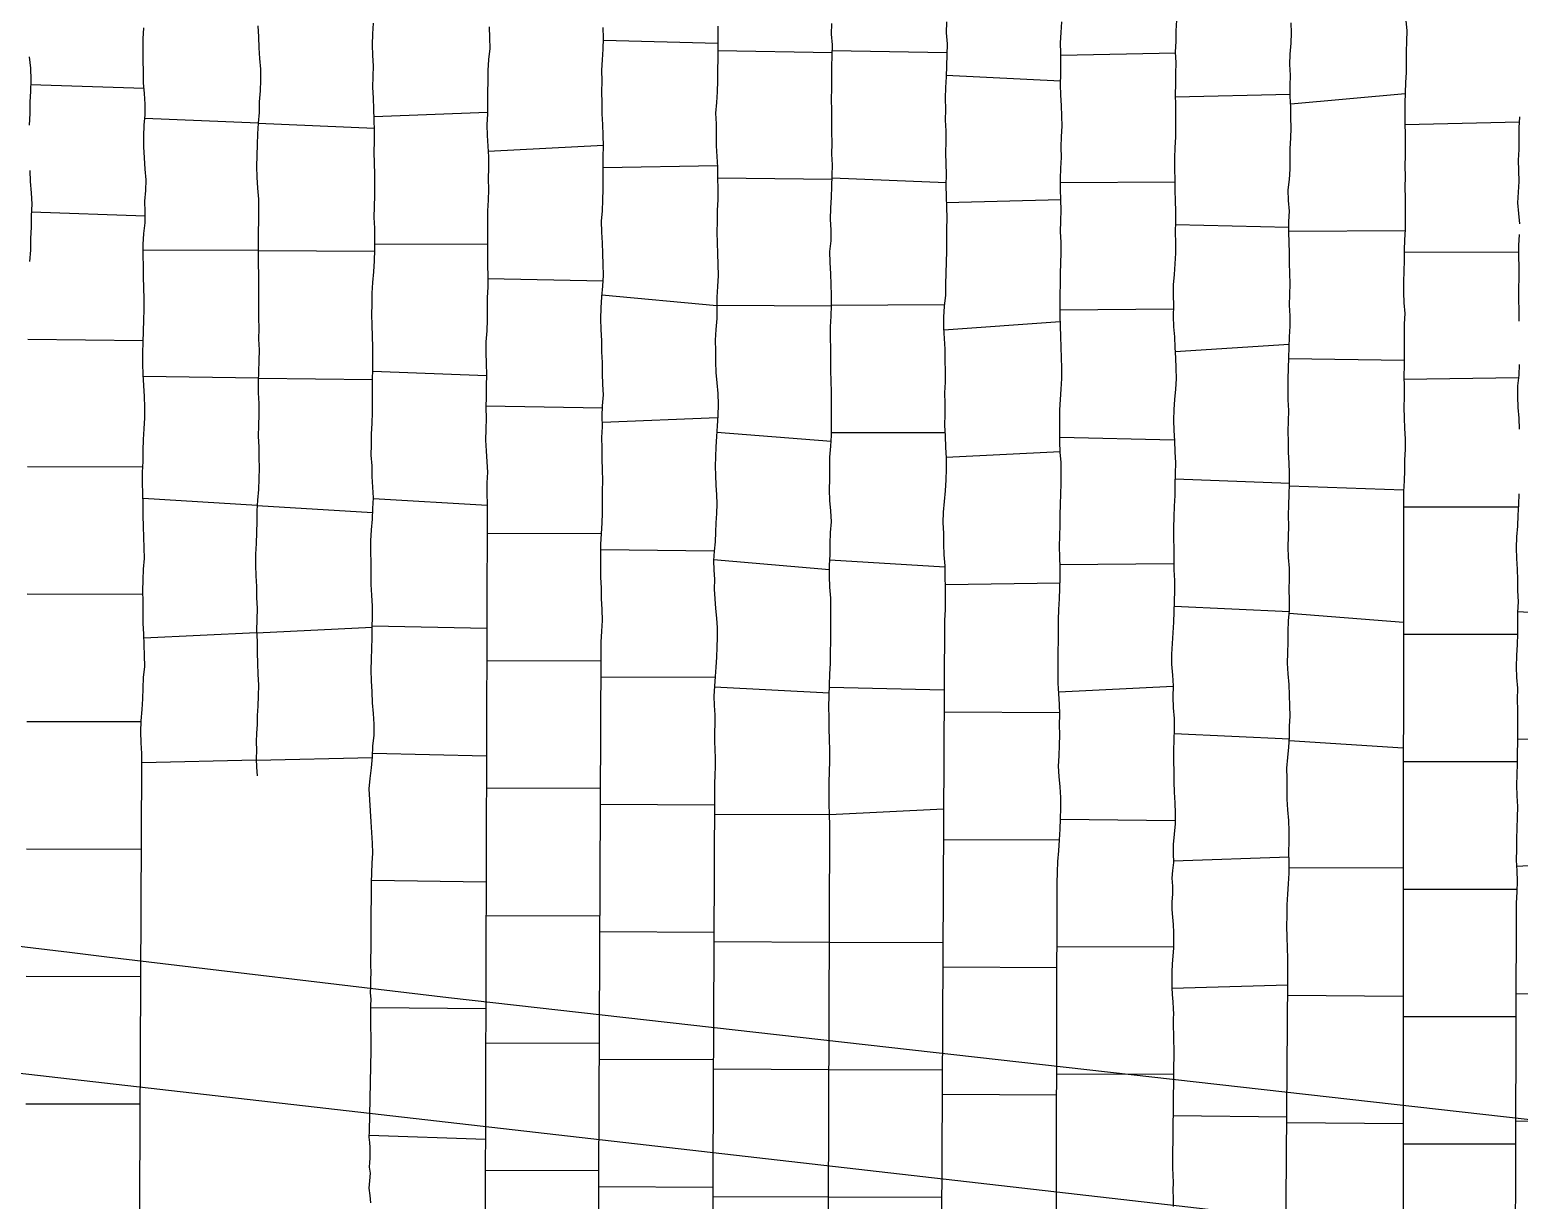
# Model space of a CAD drawing. Extents: x 703186 to 703989, y 1560402 to 1561368.
# Drawn here: x 703401.5 to 703460, y 1560691.4 to 1560737.3 of the extents above; entities that cross this region are included whole.
import ezdxf

# ---------------------------------------------------------------- set-up
doc = ezdxf.new("R2010")
doc.units = 0
for name, color, linetype in [('10124_2002_REAL', 30, 'Continuous'), ('AGROCAD PLL', 7, 'Continuous'), ('PANTE_2002', 7, 'Continuous')]:
    doc.layers.add(name, color=color, linetype=linetype)

msp = doc.modelspace()

# ---------------------------------------------------------------- linework, layer by layer
at = {"layer": '10124_2002_REAL'}
for points in [[(703405.7874, 1560677.4022), (703405.928, 1560708.4606), (703405.9243, 1560708.8877), (703405.9058, 1560709.3151), (703405.8903, 1560709.7428), (703405.9045, 1560710.1775), (703405.9404, 1560710.6126), (703405.9627, 1560711.0401), (703405.9754, 1560711.4563), (703405.9973, 1560711.8773), (703406.0406, 1560712.3056), (703406.0288, 1560712.7296), (703406.0187, 1560713.1603), (703406.0053, 1560713.5781), (703405.9844, 1560714.0036), (703405.9762, 1560714.4216), (703405.9796, 1560714.8482), (703405.9737, 1560715.2785), (703405.9828, 1560715.7003), (703405.9999, 1560716.1264), (703406.0332, 1560716.5444), (703406.0247, 1560716.9547), (703406.0131, 1560717.3799), (703405.9947, 1560717.8016), (703405.987, 1560718.2266), (703405.9844, 1560718.6609), (703405.9688, 1560719.0858), (703405.9565, 1560719.5074), (703405.9559, 1560719.9315), (703405.9755, 1560720.3507), (703405.9746, 1560720.7797), (703405.997, 1560721.2109), (703406.0245, 1560721.6319), (703406.0465, 1560722.0581), (703406.0461, 1560722.4772), (703406.0321, 1560722.9017), (703406.0027, 1560723.3244), (703405.9792, 1560723.754), (703405.9726, 1560724.1833), (703405.9735, 1560724.6118), (703405.9829, 1560725.0332), (703405.9925, 1560725.4562), (703406.0025, 1560725.8861), (703406.0252, 1560726.3141), (703406.0233, 1560726.7319), (703406.0035, 1560727.1651), (703405.9896, 1560727.5863), (703405.9903, 1560728.0059), (703405.9752, 1560728.4329), (703405.9829, 1560728.8621), (703406.0109, 1560729.2873), (703406.0535, 1560729.7116), (703406.0547, 1560730.1372), (703406.0518, 1560730.5592), (703406.0798, 1560730.9741), (703406.0952, 1560731.3936), (703406.0577, 1560731.8218), (703406.0298, 1560732.2562), (703406.0095, 1560732.6877), (703406.0114, 1560733.1134), (703406.0205, 1560733.5369), (703406.0571, 1560733.9484), (703406.0583, 1560734.3617), (703406.039, 1560734.787), (703405.996, 1560735.2064), (703405.9896, 1560735.6414), (703405.9816, 1560736.0853), (703405.9781, 1560736.5047), (703405.9838, 1560736.9318), (703406.007, 1560737.3553)], [(703410.4781, 1560737.4333), (703410.5028, 1560737.0068), (703410.5172, 1560736.5777), (703410.5421, 1560736.1532), (703410.5814, 1560735.7358), (703410.5819, 1560735.3103), (703410.5688, 1560734.889), (703410.5308, 1560734.464), (703410.5288, 1560734.0426), (703410.4892, 1560733.621), (703410.4712, 1560733.201), (703410.4498, 1560732.7818), (703410.4483, 1560732.3552), (703410.4327, 1560731.9234), (703410.4396, 1560731.4966), (703410.4733, 1560731.068), (703410.504, 1560730.6374), (703410.5032, 1560730.2121), (703410.5056, 1560729.7843), (703410.4975, 1560729.3542), (703410.4979, 1560728.9341), (703410.4963, 1560728.5139), (703410.493, 1560728.0972), (703410.5089, 1560727.676), (703410.5113, 1560727.2464), (703410.512, 1560726.8264), (703410.5122, 1560726.4009), (703410.5102, 1560725.9812), (703410.5201, 1560725.5696), (703410.5117, 1560725.1455), (703410.5358, 1560724.733), (703410.5263, 1560724.3019), (703410.5061, 1560723.8749), (703410.5006, 1560723.4538), (703410.496, 1560723.0388), (703410.5167, 1560722.617), (703410.5191, 1560722.1861), (703410.5131, 1560721.7622), (703410.501, 1560721.3389), (703410.5198, 1560720.9155), (703410.5258, 1560720.5048), (703410.5294, 1560720.0844), (703410.5197, 1560719.668), (703410.505, 1560719.2471), (703410.4717, 1560718.8328), (703410.4453, 1560718.4053), (703410.4375, 1560717.9903), (703410.4334, 1560717.5668), (703410.413, 1560717.1272), (703410.386, 1560716.7048), (703410.393, 1560716.2786), (703410.4021, 1560715.857), (703410.4254, 1560715.4363), (703410.4247, 1560715.0063), (703410.4517, 1560714.5775), (703410.4364, 1560714.1413), (703410.4307, 1560713.7098), (703410.4514, 1560713.2871), (703410.4618, 1560712.8555), (703410.4645, 1560712.426), (703410.4831, 1560711.9984), (703410.5023, 1560711.5672), (703410.5008, 1560711.1498), (703410.4766, 1560710.7473), (703410.4575, 1560710.3781), (703410.4527, 1560710.0276), (703410.4345, 1560709.6914), (703410.4182, 1560709.3531), (703410.425, 1560709.0187), (703410.4193, 1560708.6865), (703410.4269, 1560708.3492), (703410.4492, 1560708.0144)], [(703414.9115, 1560691.2577), (703414.8904, 1560691.5445), (703414.8534, 1560691.834), (703414.8815, 1560692.1311), (703414.909, 1560692.4193), (703414.864, 1560692.6672), (703414.8739, 1560692.8457), (703414.8923, 1560693.0132), (703414.8878, 1560693.2141), (703414.8865, 1560693.4322), (703414.8755, 1560693.6313), (703414.8526, 1560693.8358), (703414.861, 1560694.0716), (703414.9256, 1560697.2493), (703414.9284, 1560697.5242), (703414.9284, 1560697.8246), (703414.9147, 1560698.1197), (703414.9213, 1560698.3865), (703414.9223, 1560698.6159), (703414.9187, 1560698.8047), (703414.9205, 1560699.0089), (703414.931, 1560699.2481), (703414.9004, 1560699.4985), (703414.9194, 1560699.7538), (703414.9151, 1560700.0214), (703414.9282, 1560700.2974), (703414.9215, 1560700.5832), (703414.9198, 1560700.8791), (703414.9267, 1560701.1748), (703414.9277, 1560701.4659), (703414.9251, 1560701.764), (703414.9245, 1560702.0812), (703414.9292, 1560702.4165), (703414.9296, 1560702.7622), (703414.9405, 1560703.1084), (703414.9427, 1560703.4653), (703414.9465, 1560703.8242), (703414.952, 1560704.2061), (703414.9741, 1560704.5904), (703414.9929, 1560704.9798), (703414.9841, 1560705.3731), (703414.9517, 1560705.7872), (703414.9276, 1560706.2087), (703414.8998, 1560706.6395), (703414.8751, 1560707.0732), (703414.8532, 1560707.4979), (703414.8878, 1560707.9084), (703414.9424, 1560708.3345), (703414.9844, 1560708.7562), (703414.9951, 1560709.1807), (703415.0442, 1560709.6053), (703415.0552, 1560710.0358), (703415.0193, 1560710.4561), (703414.9889, 1560710.8776), (703414.9656, 1560711.3084), (703414.9384, 1560711.7373), (703414.9328, 1560712.1623), (703414.938, 1560712.5865), (703414.9514, 1560713.0139), (703414.9681, 1560713.4258), (703414.9746, 1560713.8383), (703414.9825, 1560714.2609), (703414.9794, 1560714.6734), (703414.9507, 1560715.1023), (703414.933, 1560715.5245), (703414.9351, 1560715.9535), (703414.9318, 1560716.3877), (703414.9237, 1560716.806), (703414.9201, 1560717.2369), (703414.9423, 1560717.661), (703414.9777, 1560718.0868), (703414.9951, 1560718.5086), (703415.0187, 1560718.9149), (703414.9948, 1560719.3353), (703414.9716, 1560719.7539), (703414.9656, 1560720.1726), (703414.9299, 1560720.5914), (703414.945, 1560721.0053), (703414.9484, 1560721.4244), (703414.9642, 1560721.8525), (703414.986, 1560722.2715), (703414.9856, 1560722.6998), (703414.9856, 1560723.124), (703414.9852, 1560723.5472), (703415.0006, 1560723.9714), (703414.9995, 1560724.402), (703414.9951, 1560724.832), (703414.9893, 1560725.2641), (703414.9653, 1560725.6924), (703414.9627, 1560726.1094), (703414.9683, 1560726.5224), (703414.9709, 1560726.9479), (703414.9973, 1560727.3682), (703415.0365, 1560727.7898), (703415.0676, 1560728.2204), (703415.0715, 1560728.645), (703415.0721, 1560729.0632), (703415.0698, 1560729.4994), (703415.0507, 1560729.9232), (703415.0562, 1560730.3462), (703415.0685, 1560730.7774), (703415.0709, 1560731.2015), (703415.0736, 1560731.6194), (703415.0647, 1560732.0503), (703415.0523, 1560732.4855), (703415.0579, 1560732.9114), (703415.0623, 1560733.327), (703415.0546, 1560733.7571), (703415.0378, 1560734.1881), (703415.0164, 1560734.6058), (703414.9952, 1560735.0369), (703415.0093, 1560735.4571), (703415.0243, 1560735.8662), (703414.9963, 1560736.2756), (703414.9877, 1560736.6947), (703415.0008, 1560737.1282), (703415.0171, 1560737.5464)], [(703419.5633, 1560737.4012), (703419.5748, 1560736.9738), (703419.5833, 1560736.5444), (703419.5415, 1560736.1169), (703419.5154, 1560735.6892), (703419.5067, 1560735.2659), (703419.4971, 1560734.8415), (703419.5025, 1560734.4148), (703419.4993, 1560733.981), (703419.4721, 1560733.5599), (703419.4865, 1560733.1432), (703419.5159, 1560732.7209), (703419.5365, 1560732.3032), (703419.5372, 1560731.8741), (703419.522, 1560731.4401), (703419.5386, 1560731.0224), (703419.5189, 1560730.6043), (703419.4993, 1560730.1826), (703419.4917, 1560729.7716), (703419.5037, 1560729.3443), (703419.5036, 1560728.9146), (703419.4916, 1560728.4813), (703419.4918, 1560728.0518), (703419.5149, 1560727.6235), (703419.5064, 1560727.197), (703419.4905, 1560726.7688), (703419.4866, 1560726.3395), (703419.4874, 1560725.9057), (703419.4669, 1560725.4748), (703419.4328, 1560725.0462), (703419.4267, 1560724.6179), (703419.446, 1560724.188), (703419.4561, 1560723.7512), (703419.4475, 1560723.3212), (703419.4437, 1560722.8914), (703419.4365, 1560722.4607), (703419.4392, 1560722.0291), (703419.4299, 1560721.6093), (703419.4242, 1560721.1783), (703419.4411, 1560720.7599), (703419.478, 1560720.3397), (703419.4942, 1560719.9247), (703419.4774, 1560719.5096), (703419.4731, 1560719.0867), (703419.4881, 1560718.6723), (703419.3825, 1560681.8487)], [(703423.8064, 1560677.4955), (703423.9658, 1560712.8394), (703423.9611, 1560713.2615), (703423.982, 1560713.6878), (703424.0072, 1560714.1072), (703424.0002, 1560714.5387), (703423.9775, 1560714.9664), (703423.9668, 1560715.3828), (703423.9487, 1560715.8064), (703423.9438, 1560716.2361), (703423.9418, 1560716.6584), (703423.9479, 1560717.0897), (703423.9691, 1560717.5165), (703423.9972, 1560717.9335), (703424.0145, 1560718.3375), (703424.0104, 1560718.7636), (703424.0154, 1560719.1769), (703424.0208, 1560719.5985), (703424.0098, 1560720.0205), (703423.9969, 1560720.4484), (703424.0049, 1560720.8703), (703423.9858, 1560721.2883), (703424.0154, 1560721.7016), (703423.9989, 1560722.127), (703424.0158, 1560722.5334), (703424.0464, 1560722.9575), (703424.0239, 1560723.374), (703424.0116, 1560723.7969), (703424.0116, 1560724.2246), (703423.9925, 1560724.6549), (703423.9821, 1560725.0808), (703423.9617, 1560725.5221), (703423.9504, 1560725.9428), (703423.958, 1560726.3732), (703423.9802, 1560726.8132), (703424.019, 1560727.2239), (703424.049, 1560727.6575), (703424.0432, 1560728.0804), (703424.028, 1560728.5045), (703424.0071, 1560728.9242), (703423.9913, 1560729.3435), (703423.9695, 1560729.7749), (703424.0164, 1560730.1811), (703424.0274, 1560730.5972), (703424.0348, 1560731.0293), (703424.0398, 1560731.453), (703424.0435, 1560731.8759), (703424.0362, 1560732.2994), (703424.0475, 1560732.7193), (703424.0353, 1560733.1449), (703424.0263, 1560733.5676), (703423.9979, 1560733.9878), (703423.9952, 1560734.4176), (703423.9884, 1560734.8451), (703424.0025, 1560735.2724), (703423.991, 1560735.6948), (703424.0117, 1560736.1046), (703424.0389, 1560736.5261), (703424.0503, 1560736.957), (703424.0353, 1560737.3739)], [(703428.536, 1560737.4219), (703428.5346, 1560736.991), (703428.5428, 1560736.5687), (703428.5352, 1560736.1401), (703428.5319, 1560735.7116), (703428.5312, 1560735.2848), (703428.5183, 1560734.8555), (703428.4809, 1560734.4291), (703428.4538, 1560734.0137), (703428.4706, 1560733.5895), (703428.4713, 1560733.1652), (703428.4754, 1560732.7378), (703428.503, 1560732.3084), (703428.5268, 1560731.8878), (703428.5211, 1560731.4668), (703428.5339, 1560731.0433), (703428.5344, 1560730.6242), (703428.5157, 1560730.1991), (703428.5096, 1560729.7671), (703428.507, 1560729.3439), (703428.5191, 1560728.9223), (703428.5219, 1560728.501), (703428.5446, 1560728.0726), (703428.5466, 1560727.6433), (703428.5241, 1560727.2158), (703428.4994, 1560726.7935), (703428.4969, 1560726.3797), (703428.4962, 1560725.9564), (703428.4622, 1560725.5244), (703428.4372, 1560725.1029), (703428.4533, 1560724.6839), (703428.4471, 1560724.2616), (703428.4574, 1560723.8357), (703428.5017, 1560723.4301), (703428.5423, 1560723.0148), (703428.5546, 1560722.5883), (703428.5352, 1560722.1575), (703428.52, 1560721.7472), (703428.4872, 1560721.3287), (703428.4648, 1560720.9186), (703428.4476, 1560720.5358), (703428.4367, 1560720.1663), (703428.4425, 1560719.7978), (703428.4618, 1560719.416), (703428.4882, 1560719.044), (703428.4999, 1560718.682), (703428.4814, 1560718.3095), (703428.4648, 1560717.937), (703428.4507, 1560717.5775), (703428.4286, 1560717.201), (703428.4007, 1560716.8321), (703428.3691, 1560716.4597), (703428.3838, 1560716.0849), (703428.4028, 1560715.7237), (703428.3969, 1560715.3434), (703428.422, 1560714.9609), (703428.453, 1560714.5822), (703428.4844, 1560714.2016), (703428.5109, 1560713.8149), (703428.5171, 1560713.439), (703428.5003, 1560713.0604), (703428.486, 1560712.6741), (703428.4616, 1560712.2818), (703428.429, 1560711.9079), (703428.4075, 1560711.5296), (703428.3873, 1560711.144), (703428.3933, 1560710.7757), (703428.4272, 1560710.4139), (703428.4273, 1560710.0593), (703428.4151, 1560709.7224), (703428.4122, 1560709.3799), (703428.418, 1560709.0403), (703428.4342, 1560708.7144), (703428.4415, 1560708.3749), (703428.4218, 1560708.0377), (703428.4094, 1560707.7133), (703428.4054, 1560707.3815), (703428.2981, 1560683.5193)], [(703432.8608, 1560683.4579), (703432.9405, 1560706.0608), (703432.9188, 1560706.4961), (703432.9074, 1560706.914), (703432.9117, 1560707.3317), (703432.9081, 1560707.7548), (703432.9172, 1560708.1838), (703432.9415, 1560708.5952), (703432.9419, 1560709.0166), (703432.9224, 1560709.4344), (703432.9049, 1560709.8678), (703432.9071, 1560710.3034), (703432.9025, 1560710.7212), (703432.9094, 1560711.1538), (703432.9194, 1560711.5813), (703432.9401, 1560712.0066), (703432.9608, 1560712.4298), (703432.9601, 1560712.8608), (703432.9725, 1560713.2864), (703432.9707, 1560713.7059), (703432.9777, 1560714.1356), (703432.9797, 1560714.5622), (703432.9723, 1560714.9835), (703432.9395, 1560715.4198), (703432.9233, 1560715.8437), (703432.9277, 1560716.2687), (703432.9535, 1560716.695), (703432.9457, 1560717.1199), (703432.9586, 1560717.555), (703432.9977, 1560717.9821), (703432.9781, 1560718.4106), (703432.94, 1560718.8207), (703432.9272, 1560719.2385), (703432.9324, 1560719.6636), (703432.9312, 1560720.0949), (703432.9407, 1560720.52), (703432.9734, 1560720.9507), (703433.0066, 1560721.3722), (703433.0063, 1560721.7879), (703433.0006, 1560722.2117), (703433.0053, 1560722.646), (703432.9967, 1560723.079), (703432.9852, 1560723.4971), (703432.9752, 1560723.9214), (703432.9778, 1560724.3532), (703432.9739, 1560724.7857), (703432.9666, 1560725.1994), (703432.9616, 1560725.6248), (703432.9875, 1560726.0448), (703432.9997, 1560726.4628), (703432.9968, 1560726.8771), (703432.9947, 1560727.2929), (703432.9809, 1560727.7146), (703432.9444, 1560728.148), (703432.9414, 1560728.5804), (703432.9839, 1560729.005), (703432.9914, 1560729.4258), (703432.9681, 1560729.8495), (703432.9704, 1560730.2806), (703433.0039, 1560730.711), (703433.0123, 1560731.1371), (703433.0289, 1560731.5648), (703433.0422, 1560731.9907), (703433.0206, 1560732.4095), (703433.0243, 1560732.8415), (703433.0206, 1560733.2753), (703433.0194, 1560733.7012), (703433.0102, 1560734.122), (703433.0001, 1560734.5564), (703433.0111, 1560734.9825), (703433.0128, 1560735.4073), (703433.013, 1560735.838), (703433.0282, 1560736.2649), (703433.0357, 1560736.6895), (703433.0079, 1560737.1099), (703433.0106, 1560737.5299)], [(703437.5154, 1560737.5906), (703437.5075, 1560737.1643), (703437.5362, 1560736.7326), (703437.5289, 1560736.3028), (703437.5203, 1560735.8743), (703437.4988, 1560735.4419), (703437.4799, 1560735.0212), (703437.467, 1560734.5984), (703437.4718, 1560734.163), (703437.4643, 1560733.7339), (703437.4842, 1560733.3173), (703437.4891, 1560732.8952), (703437.4777, 1560732.4539), (703437.4848, 1560732.0302), (703437.5059, 1560731.6147), (703437.4953, 1560731.1804), (703437.5018, 1560730.7477), (703437.5133, 1560730.3268), (703437.5254, 1560729.8989), (703437.5208, 1560729.4631), (703437.5099, 1560729.0301), (703437.5182, 1560728.5997), (703437.5096, 1560728.167), (703437.4956, 1560727.7392), (703437.4813, 1560727.305), (703437.4708, 1560726.8776), (703437.4239, 1560726.4432), (703437.3944, 1560726.0091), (703437.4, 1560725.5938), (703437.4304, 1560725.1735), (703437.4501, 1560724.7498), (703437.4516, 1560724.3225), (703437.4656, 1560723.8833), (703437.4616, 1560723.4536), (703437.4435, 1560723.0364), (703437.446, 1560722.6221), (703437.4504, 1560722.1903), (703437.4398, 1560721.7726), (703437.4644, 1560721.3388), (703437.4812, 1560720.9048), (703437.502, 1560720.4791), (703437.501, 1560720.0524), (703437.4944, 1560719.625), (703437.4683, 1560719.2004), (703437.4288, 1560718.7781), (703437.3862, 1560718.3599), (703437.3706, 1560717.9507), (703437.3928, 1560717.5253), (703437.393, 1560717.0971), (703437.4122, 1560716.6832), (703437.4461, 1560716.2576), (703437.4563, 1560715.8251), (703437.4626, 1560715.4014), (703437.4579, 1560714.9738), (703437.4576, 1560714.5421), (703437.4401, 1560714.1086), (703437.2819, 1560682.5778)], [(703441.8129, 1560682.1935), (703441.8632, 1560703.8075), (703441.8746, 1560704.2357), (703441.8893, 1560704.6585), (703441.9202, 1560705.0756), (703441.95, 1560705.5016), (703441.9846, 1560705.9198), (703441.9896, 1560706.3316), (703441.9986, 1560706.7487), (703442.0007, 1560707.1638), (703441.9815, 1560707.58), (703441.9455, 1560707.9892), (703441.9158, 1560708.3973), (703441.9343, 1560708.8046), (703441.9549, 1560709.2132), (703441.9667, 1560709.6209), (703441.9506, 1560710.0175), (703441.9655, 1560710.4244), (703441.9587, 1560710.8265), (703441.9247, 1560711.235), (703441.9041, 1560711.6472), (703441.9015, 1560712.0643), (703441.8972, 1560712.4848), (703441.9049, 1560712.8942), (703441.9089, 1560713.3104), (703441.9091, 1560713.7205), (703441.909, 1560714.1287), (703441.9225, 1560714.5426), (703441.9553, 1560714.9587), (703441.97, 1560715.3685), (703441.9782, 1560715.7782), (703441.9727, 1560716.1838), (703441.9685, 1560716.5948), (703441.9526, 1560717.0128), (703441.9618, 1560717.4344), (703441.9821, 1560717.8503), (703441.978, 1560718.2568), (703441.993, 1560718.6611), (703442.0081, 1560719.0719), (703442.0229, 1560719.4746), (703442.0121, 1560719.8884), (703442.0187, 1560720.3027), (703441.9755, 1560720.7151), (703441.9602, 1560721.1241), (703441.9692, 1560721.5389), (703441.9665, 1560721.9575), (703441.9663, 1560722.3679), (703441.9902, 1560722.7766), (703442.0227, 1560723.1898), (703442.041, 1560723.6069), (703442.0463, 1560724.0206), (703442.034, 1560724.4195), (703442.0141, 1560724.8351), (703441.9991, 1560725.2528), (703441.9851, 1560725.6582), (703441.9834, 1560726.0669), (703441.9802, 1560726.4845), (703441.9812, 1560726.8998), (703441.9945, 1560727.3122), (703441.9916, 1560727.7217), (703442.0101, 1560728.1331), (703442.019, 1560728.5359), (703442.0124, 1560728.9455), (703441.995, 1560729.3614), (703442.0004, 1560729.7832), (703442.014, 1560730.2039), (703442.0054, 1560730.6162), (703441.9905, 1560731.0299), (703441.9883, 1560731.4358), (703442.0109, 1560731.8566), (703442.0268, 1560732.2731), (703442.0225, 1560732.6734), (703442.0255, 1560733.094), (703442.0582, 1560733.4999), (703442.05, 1560733.899), (703442.0258, 1560734.3129), (703442.0042, 1560734.7245), (703441.996, 1560735.138), (703442.0019, 1560735.5473), (703442.0107, 1560735.9578), (703442.0027, 1560736.3671), (703441.9963, 1560736.7667), (703442.0234, 1560737.1817), (703442.0429, 1560737.5966)], [(703446.5413, 1560737.668), (703446.5199, 1560737.2458), (703446.5163, 1560736.8274), (703446.4991, 1560736.4172), (703446.5181, 1560735.9887), (703446.5093, 1560735.5691), (703446.5032, 1560735.1537), (703446.4959, 1560734.7441), (703446.5059, 1560734.333), (703446.5082, 1560733.9066), (703446.5036, 1560733.4886), (703446.5024, 1560733.0714), (703446.4804, 1560732.6616), (703446.4721, 1560732.2425), (703446.4694, 1560731.821), (703446.4747, 1560731.4037), (703446.4781, 1560730.9891), (703446.4908, 1560730.5776), (703446.5058, 1560730.1641), (703446.5089, 1560729.7564), (703446.4982, 1560729.3384), (703446.5114, 1560728.9217), (703446.5084, 1560728.5165), (703446.4843, 1560728.0983), (703446.4506, 1560727.6835), (703446.412, 1560727.2727), (703446.4206, 1560726.8736), (703446.4289, 1560726.462), (703446.4174, 1560726.0432), (703446.4325, 1560725.6356), (703446.4709, 1560725.2325), (703446.4801, 1560724.8195), (703446.5071, 1560724.4117), (703446.5223, 1560724.0087), (703446.5344, 1560723.5908), (703446.5033, 1560723.1811), (703446.4621, 1560722.7847), (703446.4376, 1560722.3809), (703446.4306, 1560721.9675), (703446.4401, 1560721.5587), (703446.4608, 1560721.1518), (703446.4796, 1560720.7199), (703446.5066, 1560720.2968), (703446.4979, 1560719.8707), (703446.4817, 1560719.4461), (703446.4734, 1560719.0191), (703446.4584, 1560718.5943), (703446.4406, 1560718.1718), (703446.4332, 1560717.748), (703446.4288, 1560717.3328), (703446.4405, 1560716.9171), (703446.4368, 1560716.5071), (703446.4407, 1560716.0988), (703446.4604, 1560715.6825), (703446.473, 1560715.27), (703446.4582, 1560714.8626), (703446.4399, 1560714.4507), (703446.4298, 1560714.0403), (703446.4047, 1560713.631), (703446.3695, 1560713.212), (703446.3439, 1560712.7914), (703446.3526, 1560712.3896), (703446.3925, 1560711.9658), (703446.4093, 1560711.5388), (703446.3994, 1560711.1121), (703446.4167, 1560710.6871), (703446.4485, 1560710.2637), (703446.4571, 1560709.8393), (703446.4381, 1560709.431), (703446.4218, 1560709.0112), (703446.4298, 1560708.5955), (703446.4395, 1560708.1872), (703446.445, 1560707.7735), (703446.4542, 1560707.3683), (703446.4805, 1560706.9572), (703446.4951, 1560706.5505), (703446.4894, 1560706.1361), (703446.4546, 1560705.7208), (703446.4187, 1560705.3238), (703446.4112, 1560704.962), (703446.4231, 1560704.6197), (703446.383, 1560704.3041), (703446.3683, 1560703.9952), (703446.3933, 1560703.6845), (703446.388, 1560703.3667), (703446.3674, 1560703.0711), (703446.3671, 1560702.7707), (703446.3945, 1560702.4743), (703446.4147, 1560702.1752), (703446.4248, 1560701.8658), (703446.4254, 1560701.5461), (703446.4318, 1560701.249), (703446.4007, 1560700.9472), (703446.3692, 1560700.6214), (703446.3615, 1560700.3252), (703446.3683, 1560700.011), (703446.3659, 1560699.7041), (703446.3733, 1560699.4313), (703446.3954, 1560699.1511), (703446.4167, 1560698.8864), (703446.4254, 1560698.6677), (703446.4203, 1560698.5065), (703446.4169, 1560698.393), (703446.4119, 1560698.2682), (703446.4118, 1560698.1163), (703446.4263, 1560697.9371), (703446.4259, 1560697.7485), (703446.4314, 1560697.5644), (703446.4438, 1560697.3597), (703446.3904, 1560692.9299), (703446.3919, 1560692.6412), (703446.4056, 1560692.3502), (703446.4101, 1560692.0596), (703446.4049, 1560691.7531), (703446.4133, 1560691.4459), (703446.4163, 1560691.1206)], [(703450.7903, 1560682.6286), (703450.912, 1560700.0265), (703450.9203, 1560700.4241), (703450.9216, 1560700.843), (703450.9068, 1560701.2667), (703450.8937, 1560701.6909), (703450.8795, 1560702.1134), (703450.8885, 1560702.5286), (703450.8887, 1560702.9509), (703450.9154, 1560703.3678), (703450.9416, 1560703.7811), (703450.9678, 1560704.1987), (703450.9663, 1560704.6105), (703450.9583, 1560705.0236), (703450.9644, 1560705.4413), (703450.9704, 1560705.8497), (703450.95, 1560706.2665), (703450.912, 1560706.6762), (703450.8885, 1560707.096), (703450.8896, 1560707.5079), (703450.8857, 1560707.9156), (703450.8798, 1560708.3189), (703450.9108, 1560708.7303), (703450.9549, 1560709.1373), (703450.9816, 1560709.5487), (703450.9844, 1560709.96), (703451.0056, 1560710.3599), (703451.0001, 1560710.7661), (703450.9869, 1560711.1791), (703450.9638, 1560711.5958), (703450.9268, 1560712.0189), (703450.9033, 1560712.4322), (703450.9135, 1560712.8462), (703450.9238, 1560713.2623), (703450.9328, 1560713.6711), (703450.9471, 1560714.0899), (703450.9793, 1560714.5), (703450.982, 1560714.9157), (703450.9738, 1560715.3281), (703450.9813, 1560715.7426), (703450.9844, 1560716.1587), (703450.9429, 1560716.5767), (703450.924, 1560716.9935), (703450.9419, 1560717.4065), (703450.9492, 1560717.8148), (703450.9451, 1560718.2269), (703450.9514, 1560718.6421), (703450.9643, 1560719.0533), (703450.979, 1560719.4719), (703450.9806, 1560719.8851), (703450.9678, 1560720.2918), (703450.9383, 1560720.7017), (703450.9403, 1560721.1176), (703450.9346, 1560721.5307), (703450.9356, 1560721.9351), (703450.9497, 1560722.3534), (703450.9332, 1560722.7677), (703450.9265, 1560723.1651), (703450.9296, 1560723.5847), (703450.9442, 1560724.0013), (703450.9498, 1560724.4231), (703450.9641, 1560724.8247), (703450.9859, 1560725.2398), (703451.0043, 1560725.6549), (703451.0097, 1560726.0655), (703450.9862, 1560726.4821), (703450.9971, 1560726.8987), (703451.0023, 1560727.315), (703450.989, 1560727.7307), (703450.9814, 1560728.1301), (703450.9835, 1560728.5372), (703450.9684, 1560728.9409), (703450.9612, 1560729.3473), (703450.9589, 1560729.7665), (703450.9771, 1560730.1741), (703450.9473, 1560730.587), (703450.9314, 1560731.0001), (703450.9781, 1560731.4063), (703451.0047, 1560731.8155), (703451.0031, 1560732.2157), (703451.0034, 1560732.6271), (703451.0307, 1560733.0274), (703451.0468, 1560733.4366), (703451.0366, 1560733.8464), (703451.0394, 1560734.2546), (703451.0013, 1560734.6694), (703451.0075, 1560735.0835), (703451.0266, 1560735.4992), (703450.9995, 1560735.9209), (703451.0124, 1560736.3337), (703451.041, 1560736.7556), (703451.0546, 1560737.1586), (703451.0455, 1560737.5596)], [(703455.5533, 1560737.6455), (703455.5864, 1560737.2462), (703455.57, 1560736.8397), (703455.5566, 1560736.4257), (703455.5661, 1560736.0218), (703455.5657, 1560735.6111), (703455.5393, 1560735.2151), (703455.5182, 1560734.8096), (703455.5104, 1560734.407), (703455.5123, 1560733.9948), (703455.5074, 1560733.5966), (703455.5176, 1560733.1898), (703455.5228, 1560732.7712), (703455.5222, 1560732.356), (703455.5148, 1560731.9414), (703455.5181, 1560731.5199), (703455.5115, 1560731.1061), (703455.5211, 1560730.6804), (703455.528, 1560730.2682), (703455.5237, 1560729.8514), (703455.5184, 1560729.4466), (703455.4891, 1560729.0476), (703455.4816, 1560728.6368), (703455.4808, 1560728.2353), (703455.4702, 1560727.8101), (703455.461, 1560727.3908), (703455.4587, 1560726.9778), (703455.4741, 1560726.5659), (703455.5034, 1560726.1588), (703455.4767, 1560725.7414), (703455.4828, 1560725.3366), (703455.4801, 1560724.9269), (703455.4865, 1560724.5194), (703455.483, 1560724.1074), (703455.4717, 1560723.6961), (703455.4775, 1560723.2955), (703455.4865, 1560722.881), (703455.4718, 1560722.4643), (703455.4809, 1560722.0536), (703455.5012, 1560721.6455), (703455.5271, 1560721.2305), (703455.5184, 1560720.823), (703455.4976, 1560720.4065), (703455.494, 1560719.997), (703455.4788, 1560719.5826), (703455.4538, 1560719.1725), (703455.4313, 1560681.0092)], [(703401.5082, 1560736.2262), (703401.5613, 1560735.7834), (703401.5699, 1560735.3201), (703401.5548, 1560734.8743), (703401.5377, 1560734.4436), (703401.5374, 1560733.9947), (703401.5092, 1560733.5466)], [(703460.0261, 1560729.6646), (703459.9857, 1560730.0785), (703459.9507, 1560730.5009), (703459.971, 1560730.918), (703459.9962, 1560731.3318), (703459.9863, 1560731.7652), (703459.9704, 1560732.1713), (703459.9956, 1560732.5904), (703460.0013, 1560733.001), (703459.9985, 1560733.4396), (703460.0263, 1560733.8686)], [(703401.5272, 1560731.77), (703401.5458, 1560731.3337), (703401.5865, 1560730.8821), (703401.6049, 1560730.4365), (703401.5885, 1560729.9839), (703401.5818, 1560729.5341), (703401.5626, 1560729.0913), (703401.5518, 1560728.6412), (703401.5249, 1560728.1932)], [(703460.0029, 1560725.8502), (703459.9927, 1560726.2827), (703459.9831, 1560726.7004), (703459.9778, 1560727.1242), (703459.9984, 1560727.561), (703459.9972, 1560727.9802), (703459.9836, 1560728.3927), (703459.9848, 1560728.8216), (703460.0133, 1560729.2485)], [(703460.0113, 1560721.6184), (703459.9942, 1560722.0426), (703459.9519, 1560722.4599), (703459.9471, 1560722.8938), (703459.9445, 1560723.3185), (703459.9905, 1560723.7295), (703460.0143, 1560724.1552)], [(703459.8326, 1560679.4199), (703459.892, 1560703.021), (703459.9138, 1560703.4596), (703459.9352, 1560703.8812), (703459.9202, 1560704.2877), (703459.8967, 1560704.711), (703459.9051, 1560705.1352), (703459.902, 1560705.5449), (703459.9191, 1560705.96), (703459.9373, 1560706.3845), (703459.9482, 1560706.8072), (703459.9157, 1560707.2297), (703459.9041, 1560707.6511), (703459.9165, 1560708.0726), (703459.9298, 1560708.4905), (703459.9369, 1560708.9078), (703459.9447, 1560709.3294), (703459.9469, 1560709.7548), (703459.9432, 1560710.1759), (703459.9392, 1560710.5952), (703459.9338, 1560711.0143), (703459.9424, 1560711.4481), (703459.906, 1560711.8719), (703459.898, 1560712.2972), (703459.9035, 1560712.733), (703459.9323, 1560713.1608), (703459.949, 1560713.5805), (703459.9465, 1560714.0067), (703459.9446, 1560714.4339), (703459.9688, 1560714.8449), (703459.9492, 1560715.2797), (703459.939, 1560715.7019), (703459.9251, 1560716.1275), (703459.9073, 1560716.5402), (703459.8984, 1560716.9591), (703459.9008, 1560717.3876), (703459.9387, 1560717.8093), (703459.9586, 1560718.235), (703459.9813, 1560718.6617), (703460.0022, 1560719.0729)]]:
    msp.add_lwpolyline(points, dxfattribs=at)
at = {"layer": 'AGROCAD PLL', "color": 3, "true_color": 0x00ff00}
for points in [[(703424.0483, 1560736.881), (703428.539, 1560736.7622)], [(703428.5412, 1560736.4769), (703433.0305, 1560736.3973)], [(703433.0318, 1560736.4707), (703437.5304, 1560736.3912)], [(703442.0042, 1560736.2901), (703446.5008, 1560736.378)], [(703437.5018, 1560735.5031), (703441.998, 1560735.2796)], [(703401.5639, 1560735.1416), (703406.0181, 1560734.9907)], [(703446.4983, 1560734.6473), (703451.0026, 1560734.7569)], [(703451.0283, 1560734.3757), (703455.5178, 1560734.788)], [(703415.0497, 1560733.8828), (703419.4999, 1560734.0563)], [(703455.5082, 1560733.5661), (703460.014, 1560733.6791)], [(703419.5254, 1560732.5284), (703424.0466, 1560732.7514)], [(703424.0434, 1560731.8844), (703428.5226, 1560731.9616)], [(703428.5213, 1560731.4816), (703433.0233, 1560731.4206)], [(703433.0253, 1560731.4722), (703437.4982, 1560731.2986)], [(703441.9891, 1560731.294), (703446.4754, 1560731.3183)], [(703437.5084, 1560730.5054), (703442.0051, 1560730.6283)], [(703437.5084, 1560730.5054), (703442.005, 1560730.6283)], [(703401.5944, 1560730.1467), (703406.0543, 1560729.9851)], [(703446.5061, 1560729.6487), (703450.9602, 1560729.5347)], [(703410.4967, 1560728.6184), (703405.9788, 1560728.6356)], [(703410.4967, 1560728.6184), (703405.9788, 1560728.6356)], [(703455.4815, 1560728.5678), (703459.9841, 1560728.5588)], [(703419.5131, 1560727.5313), (703424.034, 1560727.4412)], [(703423.9876, 1560726.8916), (703428.4974, 1560726.4655)], [(703428.4975, 1560726.4844), (703432.9995, 1560726.4572)], [(703428.4975, 1560726.4844), (703432.9997, 1560726.4572)], [(703401.45, 1560725.1507), (703405.9841, 1560725.0877)], [(703446.4909, 1560724.6558), (703450.9708, 1560724.9524)], [(703450.9493, 1560724.3856), (703455.4849, 1560724.3254)], [(703414.9976, 1560723.8886), (703419.4556, 1560723.7267)], [(703410.5028, 1560723.6203), (703405.9833, 1560723.6793)], [(703410.5028, 1560723.6203), (703405.9833, 1560723.6793)], [(703410.5028, 1560723.6203), (703414.9852, 1560723.5617)], [(703410.5028, 1560723.6203), (703414.9857, 1560723.5617)], [(703455.4735, 1560723.5705), (703459.98, 1560723.6358)], [(703424.0079, 1560721.8961), (703428.532, 1560722.0716)], [(703428.5001, 1560721.493), (703432.9884, 1560721.1412)], [(703441.964, 1560721.2995), (703446.4582, 1560721.202)], [(703437.5003, 1560720.514), (703441.9748, 1560720.7326)], [(703401.4366, 1560720.1507), (703405.9656, 1560720.1394)], [(703446.49, 1560719.663), (703450.9791, 1560719.4917)], [(703450.9761, 1560719.3879), (703455.4573, 1560719.2306)], [(703410.4588, 1560718.6236), (703405.9756, 1560718.9005)], [(703410.4588, 1560718.6236), (703405.9756, 1560718.9005)], [(703410.4588, 1560718.6236), (703414.9883, 1560718.3439)], [(703415.0174, 1560718.8929), (703419.488, 1560718.6332)], [(703455.4534, 1560718.574), (703459.9765, 1560718.5713)], [(703419.4848, 1560717.5373), (703423.9695, 1560717.5244)], [(703419.4848, 1560717.5373), (703423.9696, 1560717.5244)], [(703423.9452, 1560716.9001), (703428.4011, 1560716.8371)], [(703423.9452, 1560716.9001), (703428.4011, 1560716.8371)], [(703432.9409, 1560716.4875), (703437.4471, 1560716.2148)], [(703441.9715, 1560716.304), (703446.4383, 1560716.3497)], [(703437.4608, 1560715.5217), (703441.9744, 1560715.5888)], [(703446.4494, 1560714.6653), (703450.9765, 1560714.4642)], [(703459.9465, 1560714.4662), (703464.4205, 1560714.2028)], [(703414.9757, 1560713.8974), (703419.4742, 1560713.8134)], [(703450.9708, 1560714.3918), (703455.4508, 1560714.0401)], [(703410.4347, 1560713.6275), (703414.9748, 1560713.8498)], [(703410.4347, 1560713.6275), (703414.9748, 1560713.8498)], [(703455.4505, 1560713.574), (703459.9486, 1560713.5713)], [(703455.4505, 1560713.574), (703459.9491, 1560713.5713)], [(703419.4705, 1560712.5373), (703423.9644, 1560712.5244)], [(703423.9616, 1560711.9027), (703428.4276, 1560711.8825)], [(703441.9211, 1560711.3065), (703446.4096, 1560711.5308)], [(703441.9211, 1560711.3065), (703446.4091, 1560711.5307)], [(703428.4064, 1560711.5091), (703432.9122, 1560711.273)], [(703432.9173, 1560711.4909), (703437.4264, 1560711.3854)], [(703437.4221, 1560710.5221), (703441.9642, 1560710.4994)], [(703401.4118, 1560710.1507), (703405.9033, 1560710.1396)], [(703446.4494, 1560709.6729), (703450.976, 1560709.4623)], [(703450.9718, 1560709.3974), (703455.4479, 1560709.1069)], [(703410.4205, 1560708.6312), (703405.9274, 1560708.5299)], [(703410.4205, 1560708.6312), (703405.9274, 1560708.5299)], [(703414.9882, 1560708.9053), (703419.4598, 1560708.7926)], [(703455.4476, 1560708.574), (703459.9312, 1560708.5713)], [(703419.4562, 1560707.5373), (703423.9418, 1560707.5245)], [(703423.939, 1560706.9027), (703428.4032, 1560706.8826)], [(703428.4015, 1560706.5128), (703432.919, 1560706.4925)], [(703428.4015, 1560706.5128), (703432.9189, 1560706.4925)], [(703432.919, 1560706.4928), (703437.403, 1560706.7164)], [(703441.9894, 1560706.3129), (703446.4911, 1560706.2583)], [(703401.3993, 1560705.1507), (703405.913, 1560705.1395)], [(703446.4211, 1560704.6783), (703450.9619, 1560704.8361)], [(703459.9099, 1560704.4727), (703464.3771, 1560704.7207)], [(703414.9478, 1560703.9177), (703419.4456, 1560703.8529)], [(703450.967, 1560704.4047), (703455.4451, 1560704.421)], [(703455.4446, 1560703.574), (703459.9195, 1560703.5713)], [(703419.4418, 1560702.5374), (703423.9193, 1560702.5245)], [(703423.9165, 1560701.9028), (703428.3807, 1560701.8826)], [(703428.379, 1560701.5129), (703432.9244, 1560701.4924)], [(703432.9244, 1560701.4934), (703437.3767, 1560701.4777)], [(703437.3719, 1560700.5223), (703441.8555, 1560700.4998)], [(703401.3869, 1560700.1507), (703405.8903, 1560700.1396)], [(703446.3663, 1560699.6884), (703450.9105, 1560699.8117)], [(703450.9077, 1560699.4081), (703455.4421, 1560699.3763)], [(703459.8831, 1560699.4744), (703464.3348, 1560699.4632)], [(703414.9197, 1560698.9213), (703419.4313, 1560698.8815)], [(703419.4275, 1560697.5374), (703423.8967, 1560697.5246)], [(703423.8939, 1560696.9028), (703428.3582, 1560696.8827)], [(703401.3745, 1560695.1508), (703405.8677, 1560695.1396)], [(703437.3468, 1560695.5223), (703441.8439, 1560695.4998)], [(703446.4116, 1560694.6919), (703450.8743, 1560694.6381)], [(703419.4132, 1560692.5374), (703423.8742, 1560692.5246)], [(703423.8714, 1560691.9029), (703428.3357, 1560691.8827)]]:
    msp.add_lwpolyline(points, dxfattribs=at)
at = {"layer": 'AGROCAD PLL', "color": 5, "true_color": 0x0000ff}
for points in [[(703410.4889, 1560733.6147), (703406.0444, 1560733.8051)], [(703410.4889, 1560733.6147), (703406.0444, 1560733.8051)], [(703415.0718, 1560728.884), (703419.5026, 1560728.8776)], [(703432.9996, 1560726.4785), (703437.4311, 1560726.5095)], [(703441.9816, 1560726.2958), (703446.4253, 1560726.3299)], [(703433.0065, 1560721.48), (703437.4562, 1560721.4832)], [(703410.4347, 1560713.6275), (703406.0107, 1560713.4109)], [(703410.4347, 1560713.6275), (703406.0107, 1560713.4109)], [(703459.9454, 1560709.4694), (703464.3592, 1560709.4466)], [(703455.4417, 1560698.574), (703459.8808, 1560698.5714)], [(703432.9068, 1560696.4934), (703437.3516, 1560696.4778)], [(703455.4387, 1560693.574), (703459.8682, 1560693.5714)], [(703432.8891, 1560691.4935), (703437.3266, 1560691.4778)]]:
    msp.add_lwpolyline(points, dxfattribs=at)
at = {"layer": 'AGROCAD PLL', "color": 1, "true_color": 0xff0000}
for points in [[(703410.4889, 1560733.6147), (703415.0607, 1560733.4187)], [(703450.961, 1560729.3829), (703455.5156, 1560729.4079)], [(703410.4967, 1560728.6184), (703415.0711, 1560728.601)], [(703437.406, 1560725.5104), (703441.9843, 1560725.8415)], [(703419.4377, 1560722.5342), (703424.0127, 1560722.4578)], [(703428.3725, 1560716.5003), (703432.9261, 1560716.1139)], [(703401.4242, 1560715.1507), (703405.9756, 1560715.1394)], [(703410.4205, 1560708.6312), (703414.9822, 1560708.7339)], [(703437.397, 1560705.5222), (703441.9498, 1560705.4994)], [(703437.397, 1560705.5222), (703441.9498, 1560705.4994)], [(703441.8574, 1560701.317), (703446.4306, 1560701.3063)], [(703428.3565, 1560696.5129), (703432.9068, 1560696.4925)], [(703441.8458, 1560696.317), (703446.4311, 1560696.3063)], [(703450.8727, 1560694.4082), (703455.4392, 1560694.3762)], [(703459.8705, 1560694.4744), (703464.435, 1560694.4629)], [(703414.8557, 1560693.9225), (703419.4167, 1560693.76)], [(703428.334, 1560691.513), (703432.8891, 1560691.4925)]]:
    msp.add_lwpolyline(points, dxfattribs=at)
at = {"layer": 'PANTE_2002'}
for points in [[(703495.5549, 1560702.2946), (703487.9151, 1560691.4135), (703417.9712, 1560699.3031), (703404.5562, 1560700.9042), (703403.089, 1560701.0793), (703312.8635, 1560711.8482), (703206.4166, 1560725.7724), (703188.2874, 1560728.4936), (703186.8586, 1560734.5261), (703187.1761, 1560768.1812), (703187.3349, 1560821.3625), (703186.0649, 1560867.2414), (703186.2236, 1560874.5439), (703186.5411, 1560929.154), (703189.7161, 1560953.284), (703190.8619, 1560956.2043), (703194.1715, 1560964.6396), (703263.0481, 1560953.3247), (703263.0481, 1560953.3247), (703319.1399, 1560946.181), (703445.8756, 1560931.0997), (703527.5263, 1560925.1196)], [(703275.2752, 1560599.3832), (703255.1668, 1560631.3979), (703224.7397, 1560670.0271), (703196.6938, 1560704.9522), (703190.5888, 1560713.0904), (703190.5976, 1560714.523), (703190.8962, 1560714.3619), (703190.8457, 1560714.4124), (703190.7743, 1560714.4624), (703190.6953, 1560714.4992), (703190.6112, 1560714.5218), (703190.5976, 1560714.523), (703190.6361, 1560720.7762), (703347.1788, 1560702.5236), (703491.6962, 1560685.9889), (703491.4815, 1560684.4858), (703491.1398, 1560678.6092), (703488.5727, 1560670.1293), (703475.4214, 1560629.0924), (703474.2851, 1560625.5469), (703464.0767, 1560594.8812)]]:
    msp.add_lwpolyline(points, dxfattribs=at)

doc.saveas('drawing.dxf')
